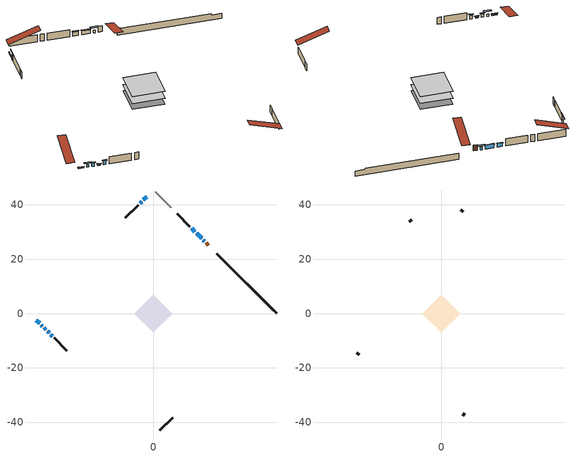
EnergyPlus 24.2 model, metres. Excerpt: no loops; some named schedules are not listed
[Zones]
conditioned space
 floor adiabatic (AdiabaticFloorConstruction): -6.97,0 0,6.97 6.97,0 0,-6.97 z0.67
 floor foundation (Slab1 construction): -6.86,0 0,6.86 6.86,0 0,-6.86 z-1.46
 wall outside (AdiabaticWallConstruction 1): 20.29,25.09 19.43,25.94 z0.67:2.7
 wall outside (AdiabaticWallConstruction): 18.78,26.6 18.41,26.96 / -41.09,-4.29 -40.72,-4.65 z0.67:1.49; -42.93,-2.44 -41.74,-3.63 / -2.44,42.93 -3.63,41.74 z0.67:1.05; -40.07,-5.3 -39.49,-5.88 z0.67:1.76; -38.84,-6.54 -38.3,-7.08 z0.67:1.03; -37.64,-7.73 -37.06,-8.31 / 17.76,27.62 15.91,29.47 / 15.25,30.12 14.1,31.28 / -4.29,41.09 -4.86,40.51 z0.67:1.97
 wall outside (Wall1 construction): 2.45,-42.93 7.16,-38.22 / -36.41,-8.97 -31.7,-13.68 / -5.52,39.85 -10.23,35.14 / 13.44,31.93 8.73,36.64 z0.67:3.11
 wall foundation (FoundationWall1 construction): 23.39,21.98,-1.46 23.39,21.98,0.67 43.18,2.2,0.67 43.18,2.2,0.26 45.37,0,0.26 45.37,0,-1.46
 wall adiabatic (Wall3 construction): 6.57,38.8 0.66,44.72 z0.67:3.11
 window (WindowConstruction 6): 18.77,26.6 18.41,26.96 z0.67:1.48
 window (WindowConstruction 8): -42.93,-2.45 -41.74,-3.63 z0.67:1.05
 window (WindowConstruction 9): -2.45,42.93 -3.63,41.74 z0.67:1.05
 window (WindowConstruction 7): -41.09,-4.29 -40.73,-4.65 z0.67:1.48
 window (WindowConstruction): -40.07,-5.31 -39.49,-5.88 z0.67:1.76
 window (WindowConstruction 1): -38.84,-6.54 -38.3,-7.08 z0.67:1.03
 window (WindowConstruction 2): -37.64,-7.73 -37.07,-8.31 z0.67:1.97
 window (WindowConstruction 3): 17.76,27.62 15.91,29.47 z0.67:1.97
 window (WindowConstruction 4): 15.25,30.12 14.1,31.27 z0.67:1.97
 window (WindowConstruction 5): -4.29,41.09 -4.86,40.51 z0.67:1.97
 door (Door): 20.29,25.09 19.43,25.94 z0.67:2.7
 ceiling adiabatic (AdiabaticFloorConstruction): 0,-6.97 6.97,0 0,6.97 -6.97,0 z0.67
attic - vented
 floor to conditioned space (Floor1 construction Reversed): -6.97,0 0,6.97 6.97,0 0,-6.97 z3.11
 wall outside (Wall2 construction): 7.81,-37.56 8.66,-36.71 / -31.04,-14.33 -30.19,-15.18 / -10.89,34.49 -11.74,33.64 / 8.08,37.3 7.23,38.15 z0.67:3.11
 roof outside (Roof1 construction): 1.79,-43.59,3.11 -5,-36.8,6.31 -6.79,-38.59,6.31 0,-45.37,3.11; -43.59,-1.79,3.11 -36.8,5,6.31 -38.59,6.79,6.31 -45.37,0,3.11; -1.79,43.59,3.11 5,36.8,6.31 6.79,38.59,6.31 0,45.37,3.11; 20.94,24.43,3.11 14.16,17.64,6.31 15.95,15.85,6.31 22.73,22.64,3.11
shading: 17.77,27.6 19.42,25.96 19.85,26.39 18.2,28.04 z2.4; -41.64,-3.74 -43.03,-2.34 -43.14,-2.45 -41.74,-3.84 z1.2; -3.74,41.64 -2.34,43.03 -2.45,43.14 -3.84,41.74 z1.2; -40.08,-5.29 -41.73,-3.64 -42.16,-4.07 -40.51,-5.72 z2.4; -39.28,-6.09 -40.28,-5.09 -40.49,-5.31 -39.49,-6.3 z2.06; -38.09,-7.29 -39.05,-6.33 -39.26,-6.54 -38.3,-7.5 z1.33; -36.85,-8.52 -37.85,-7.52 -38.06,-7.73 -37.07,-8.73 z2.26; 15.8,29.57 17.86,27.51 18.07,27.72 16.01,29.78 z2.11; 13.99,31.38 15.36,30.02 15.57,30.23 14.2,31.59 z2.11; -5.73,39.65 -3.43,41.95 -3.53,42.05 -5.83,39.75 z3.18
[Building]
Building 1: Terrain=Suburbs
[Site:Location]
Sydney AP_NS: Latitude {deg}=46.16; Longitude {deg}=-60.05; Time Zone {hr}=-4; Elevation {m}=62; Keep Site Location Information=Yes
[Site:GroundTemperature:Shallow]
2.62187, 0.93492, 0.799824, 1.60037, 4.8141, 8.01286, 10.786, 12.5427, 12.692, 11.2632, 8.56075, 5.46011
[Site:WaterMainsTemperature]
Calculation Method=Schedule; Temperature Schedule=mains temperature schedule
[Material] Roughness=Rough; Thermal Absorptance=0.9
Name | Thickness {m} | Conductivity {W/m-K} | Density {kg/m3} | Specific Heat {J/kg-K} | Solar Absorptance | Visible Absorptance
asphalt or fiberglass shingles | 0.00635 | 0.162714 | 1121.4 | 1465.45 | 0.4 | 0.4
ceiling loosefill ins | 0.254 | 0.0480833 | 16.02 | 1046.75 | 0.7 | 0.7
ceiling stud and cavity | 0.1397 | 0.126534 | 65.682 | 1177.47 | 0.7 | 0.7
concrete 4.0 in. | 0.1016 | 1.803125 | 2242.8 | 837.4 | 0.7 | 0.7
concrete 8.0 in. | 0.2032 | 1.803125 | 2242.8 | 837.4 | 0.7 | 0.7
door material | 0.04445 | 0.053851 | 512.64 | 1214.23 | 0.7 | 0.7
floor covering | 0.0127 | 0.0433444 | 54.468 | 1339.84 | 0.6 | 0.6
floor rigid ins; wall rigid ins | 0.512978 | 0.029427 | 32.04 | 1214.23 | 0.7 | 0.7
floor stud and cavity | 0.1397 | 1.75129 | 37.0049 | 1207.88 | 0.7 | 0.7
furniture material conditioned space 1 | 0.1524 | 0.115458 | 640.8 | 1214.23 | 0.6 | 0.6
gypsum board | 0.0127 | 0.160291 | 801 | 837.4 | 0.6 | 0.6
osb sheathing 0.5 in. | 0.0127 | 0.115458 | 512.64 | 1214.23 | 0.7 | 0.7
osb sheathing 0.5 in. 1 | 0.0127 | 0.115458 | 512.64 | 1214.23 | 0.4 | 0.4
osb sheathing 0.75 in. | 0.01905 | 0.115458 | 512.64 | 1214.23 | 0.7 | 0.7
wall stud and cavity | 0.1397 | 0.214432 | 139.0536 | 1170.24 | 0.7 | 0.7
wall stud and cavity 1 | 0.0889 | 6.1454 | 50.32683 | 1063.81 | 0.6 | 0.6
wall stud and cavity 2 | 0.1397 | 0.171528 | 139.0536 | 1170.24 | 0.7 | 0.7
wall stud and cavity 3 | 0.0889 | 0.380278 | 52.3479 | 1209.89 | 0.7 | 0.7
wall stud and cavity 4 | 0.0889 | 0.391764 | 83.0341 | 1211.67 | 0.7 | 0.7
wood siding | 0.0254 | 0.102417 | 544.68 | 1172.36 | 0.4 | 0.4
wood siding 1 | 0.00254 | 0.102417 | 544.68 | 1172.36 | 0.4 | 0.4
wood siding 2; wood siding 3 | 0.0254 | 0.102417 | 544.68 | 1172.36 | 0.7 | 0.7
[WindowMaterial:SimpleGlazingSystem]
Name | U-Factor {W/m2-K} | Solar Heat Gain Coefficient
WindowMaterial | 2.268361 | 0.48
WindowMaterial 1 | 2.38306 | 0.36
WindowMaterial 2 | 2.24962 | 0.5
WindowMaterial 3 | 1.9555 | 0.59
WindowMaterial 4 | 3.0542 | 0.42
WindowMaterial 5 | 2.36148 | 0.39
[Construction]
AdiabaticFloorConstruction: floor stud and cavity, floor rigid ins, osb sheathing 0.75 in., floor covering
AdiabaticWallConstruction: wood siding 2, wall rigid ins, wall stud and cavity 3, gypsum board
AdiabaticWallConstruction 1: wood siding 3, wall rigid ins, wall stud and cavity 3, gypsum board
Door: door material
Floor1 construction Reversed: gypsum board, ceiling stud and cavity, ceiling loosefill ins
FoundationWall1 construction: concrete 8.0 in.
furniture construction conditioned space 1: furniture material conditioned space 1
PartitionWallConstruction: gypsum board, wall stud and cavity 4, gypsum board
Roof1 construction: asphalt or fiberglass shingles
Slab1 construction: concrete 4.0 in.
Wall1 construction: wood siding, osb sheathing 0.5 in., wall stud and cavity, gypsum board
Wall2 construction: wood siding 1, wall stud and cavity 1
Wall3 construction: osb sheathing 0.5 in. 1, wall stud and cavity 2, gypsum board
WindowConstruction: WindowMaterial
WindowConstruction 1: WindowMaterial 1
WindowConstruction 2; WindowConstruction 4; WindowConstruction 5: WindowMaterial 2
WindowConstruction 3: WindowMaterial 3
WindowConstruction 6; WindowConstruction 7: WindowMaterial 4
WindowConstruction 8; WindowConstruction 9: WindowMaterial 5
[Zone] Multiplier=1; Part of Total Floor Area=Yes
Name | Volume {m3}
attic - vented | 50.4131
conditioned space | 444.6
[Space]
Name | Zone | Volume {m3}
attic - vented 1 | attic - vented | 50.4131
conditioned space 1 | conditioned space | 444.6
[ZoneInfiltration:EffectiveLeakageArea]
infil attic - vented 1: Zone or Space=attic - vented 1; Schedule=Always On Discrete; Effective Air Leakage Area {cm2}=3426.35; Stack Coefficient=0.00039201; Wind Coefficient=1.33773e-05
[ZoneMixing]
whole house fan mix: Zone or Space=attic - vented; Schedule=Always On Continuous; Design Flow Rate Calculation Method=Flow/Zone; Design Flow Rate {m3/s}=0; Source Zone or Space=conditioned space
[SurfaceProperty:ExposedFoundationPerimeter]
Slab1: Exposed Perimeter Calculation Method=TotalExposedPerimeter; Total Exposed Perimeter {m}=31.09
[InternalMass] Zone or ZoneList=conditioned space; Space or SpaceList=conditioned space 1
Name | Construction | Surface Area {m2}
furniture mass conditioned space 1 | furniture construction conditioned space 1 | 76.48
partition wall mass | PartitionWallConstruction | 191.2
[Lights]
interior lighting: Zone or ZoneList or Space or SpaceList=conditioned space 1; Schedule=interior lighting schedule; Design Level Calculation Method=LightingLevel; Lighting Level {W}=343.2; Return Air Fraction=0; Fraction Radiant=0.6; Fraction Visible=0.2; Fraction Replaceable=1
[People]
occupants: Zone or ZoneList or Space or SpaceList=conditioned space 1; Number of People Schedule=occupants schedule; Number of People Calculation Method=People; Number of People=3; Fraction Radiant=0.314171; Sensible Heat Fraction=0.56303; Activity Level Schedule=occupants activity schedule; Carbon Dioxide Generation Rate {m3/s-W}=0; Enable ASHRAE 55 Comfort Warnings=No; Mean Radiant Temperature Calculation Type=EnclosureAveraged
[ElectricEquipment] Zone or ZoneList or Space or SpaceList=conditioned space 1; Design Level Calculation Method=EquipmentLevel
Name | Schedule | Design Level {W} | Fraction Latent | Fraction Radiant | Fraction Lost
clothes dryer | clothes dryer schedule | 140.772 | 0.015 | 0.081 | 0.85
clothes washer | clothes washer schedule | 32.1985 | 0.03 | 0.162 | 0.7
cooking range | cooking range schedule | 208.969 | 0.08 | 0.432 | 0.2
dishwasher | dishwasher schedule | 66.8632 | 0.3 | 0.18 | 0.4
fridge | fridge schedule | 72.9452 | 0 | 0.6 | 0
mech vent bath fan 0 | mech vent bath fan 0 schedule | 50.2 | 0 | 0 | 1
mech vent house fan | mech vent house fan schedule | 0 | 0 | 0 | 1
mech vent house fan cfis | mech vent house fan cfis schedule | 0 | 0 | 0 | 0
mech vent range fan 0 | mech vent range fan 0 schedule | 57 | 0 | 0 | 1
misc plug loads | misc plug loads schedule | 494.7 | 0.045 | 0.513 | 0.1
whole house fan | Always On Discrete | 0 | 0 | 0 | 1
[OtherEquipment] Zone or ZoneList or Space or SpaceList=conditioned space 1; Design Level Calculation Method=EquipmentLevel
Name | Fuel Type | Schedule | Design Level {W} | Fraction Latent | Fraction Radiant | Fraction Lost
clothes dryer 1 | Electricity | clothes dryer schedule | 0 | 0.015 | 0.081 | 0.85
cooking range 1 | Electricity | cooking range schedule | 0 | 0.08 | 0.432 | 0.2
general water use latent | None | general water use schedule | 59.3978 | 1 | 0 | 0
general water use sensible | None | general water use schedule | -58.539 | 0 | 0.6 | 0
mech vent house fan latent load | None | Always On Discrete | 0 | 1 | 0 | 0
mech vent house fan sensible load | None | Always On Discrete | 0 | 0 | 0 | 0
water heater energy adjustment1 | Electricity | Always On Discrete | 0.01 | 0 | 0 | 1
[ZoneInfiltration:DesignFlowRate] Zone or ZoneList or Space or SpaceList=conditioned space 1; Schedule=Always On Discrete; Design Flow Rate Calculation Method=Flow/Zone; Design Flow Rate {m3/s}=0
infil flow; natural vent flow; whole house fan flow
[Foundation:Kiva]
Foundation Kiva 1: Initial Indoor Air Temperature {C}=18; Wall Height Above Grade {m}=0.670011; Wall Depth Below Slab {m}=0.2032
[Foundation:Kiva:Settings]
Soil Conductivity {W/m-K}=0.849921; Soil Density {kg/m3}=1842.3; Soil Specific Heat {J/kg-K}=418.7; Ground Solar Absorptivity=0.9; Ground Thermal Absorptivity=0.9; Ground Surface Roughness {m}=0.03; Far-Field Width {m}=40; Deep-Ground Boundary Condition=ZeroFlux; Deep-Ground Depth {m}=40; Minimum Cell Dimension {m}=0.2; Maximum Cell Growth Coefficient=3; Simulation Timestep=Timestep
[Exterior:Lights]
exterior lighting: Schedule=exterior lighting schedule; Design Level {W}=75.6
[Schedule:Constant]
Name | Hourly Value
Always On Continuous; mech vent house fan schedule; mech vent house fan cfis schedule; Always On Discrete | 1
occupants activity schedule | 117.228
fridge schedule | 0
[Schedule:Day:Interval]
interior lighting schedule day: No, 01:00, 0.108182, 04:00, 0.0901515, 05:00, 0.0991667, 06:00, 0.162273, 07:00, 0.270455, 08:00, 0.342576, 10:00, 0.369621, 11:00, 0.351591, 12:00, 0.333561, 13:00, 0.324545, 14:00, 0.31553, 15:00, 0.333561, 16:00, 0.369621, 17:00, 0.450758, 18:00, 0.585985, 19:00, 0.775303, 20:00, 0.955606, 21:00, 0.991667, 22:00, 0.712197, 23:00, 0.360606, 24:00, 0.162273
interior lighting schedule day 1: No, 01:00, 0.100909, 04:00, 0.0840909, 05:00, 0.0925, 06:00, 0.151364, 07:00, 0.252273, 08:00, 0.319545, 10:00, 0.344773, 11:00, 0.327955, 12:00, 0.311136, 13:00, 0.302727, 14:00, 0.294318, 15:00, 0.311136, 16:00, 0.344773, 17:00, 0.420455, 18:00, 0.546591, 19:00, 0.723182, 20:00, 0.891364, 21:00, 0.925, 22:00, 0.664318, 23:00, 0.336364, 24:00, 0.151364
interior lighting schedule default day: No, 24:00, 0
[Schedule:Week:Daily]
interior lighting schedule Week Rule - Jan1-Jan27: interior lighting schedule day, interior lighting schedule day, interior lighting schedule day, interior lighting schedule day, interior lighting schedule day, interior lighting schedule day, interior lighting schedule day, interior lighting schedule default day, interior lighting schedule default day, interior lighting schedule default day, interior lighting schedule default day, interior lighting schedule default day
interior lighting schedule Week Rule - Jan28-Feb3: interior lighting schedule day, interior lighting schedule day, interior lighting schedule day, interior lighting schedule day, interior lighting schedule day 1, interior lighting schedule day 1, interior lighting schedule day 1, interior lighting schedule default day, interior lighting schedule default day, interior lighting schedule default day, interior lighting schedule default day, interior lighting schedule default day
interior lighting schedule Week Rule - Feb4-Feb24: interior lighting schedule day 1, interior lighting schedule day 1, interior lighting schedule day 1, interior lighting schedule day 1, interior lighting schedule day 1, interior lighting schedule day 1, interior lighting schedule day 1, interior lighting schedule default day, interior lighting schedule default day, interior lighting schedule default day, interior lighting schedule default day, interior lighting schedule default day
interior lighting schedule Week Rule - Feb25-Mar3: interior lighting schedule day 1, interior lighting schedule day 1, interior lighting schedule day 1, interior lighting schedule day 1, interior lighting schedule day 2, interior lighting schedule day 2, interior lighting schedule day 2, interior lighting schedule default day, interior lighting schedule default day, interior lighting schedule default day, interior lighting schedule default day, interior lighting schedule default day
interior lighting schedule Week Rule - Mar4-Mar31: interior lighting schedule day 2, interior lighting schedule day 2, interior lighting schedule day 2, interior lighting schedule day 2, interior lighting schedule day 2, interior lighting schedule day 2, interior lighting schedule day 2, interior lighting schedule default day, interior lighting schedule default day, interior lighting schedule default day, interior lighting schedule default day, interior lighting schedule default day
interior lighting schedule Week Rule - Apr1-Apr28: interior lighting schedule day 3, interior lighting schedule day 3, interior lighting schedule day 3, interior lighting schedule day 3, interior lighting schedule day 3, interior lighting schedule day 3, interior lighting schedule day 3, interior lighting schedule default day, interior lighting schedule default day, interior lighting schedule default day, interior lighting schedule default day, interior lighting schedule default day
interior lighting schedule Week Rule - Apr29-May5: interior lighting schedule day 3, interior lighting schedule day 3, interior lighting schedule day 4, interior lighting schedule day 4, interior lighting schedule day 4, interior lighting schedule day 4, interior lighting schedule day 4, interior lighting schedule default day, interior lighting schedule default day, interior lighting schedule default day, interior lighting schedule default day, interior lighting schedule default day
interior lighting schedule Week Rule - May6-May26: interior lighting schedule day 4, interior lighting schedule day 4, interior lighting schedule day 4, interior lighting schedule day 4, interior lighting schedule day 4, interior lighting schedule day 4, interior lighting schedule day 4, interior lighting schedule default day, interior lighting schedule default day, interior lighting schedule default day, interior lighting schedule default day, interior lighting schedule default day
interior lighting schedule Week Rule - May27-Jun2: interior lighting schedule day 4, interior lighting schedule day 4, interior lighting schedule day 4, interior lighting schedule day 4, interior lighting schedule day 4, interior lighting schedule day 5, interior lighting schedule day 5, interior lighting schedule default day, interior lighting schedule default day, interior lighting schedule default day, interior lighting schedule default day, interior lighting schedule default day
interior lighting schedule Week Rule - Jun3-Jun30: interior lighting schedule day 5, interior lighting schedule day 5, interior lighting schedule day 5, interior lighting schedule day 5, interior lighting schedule day 5, interior lighting schedule day 5, interior lighting schedule day 5, interior lighting schedule default day, interior lighting schedule default day, interior lighting schedule default day, interior lighting schedule default day, interior lighting schedule default day
interior lighting schedule Week Rule - Jul1-Jul28: interior lighting schedule day 6, interior lighting schedule day 6, interior lighting schedule day 6, interior lighting schedule day 6, interior lighting schedule day 6, interior lighting schedule day 6, interior lighting schedule day 6, interior lighting schedule default day, interior lighting schedule default day, interior lighting schedule default day, interior lighting schedule default day, interior lighting schedule default day
interior lighting schedule Week Rule - Jul29-Aug4: interior lighting schedule day 6, interior lighting schedule day 6, interior lighting schedule day 6, interior lighting schedule day 7, interior lighting schedule day 7, interior lighting schedule day 7, interior lighting schedule day 7, interior lighting schedule default day, interior lighting schedule default day, interior lighting schedule default day, interior lighting schedule default day, interior lighting schedule default day
interior lighting schedule Week Rule - Aug5-Aug25: interior lighting schedule day 7, interior lighting schedule day 7, interior lighting schedule day 7, interior lighting schedule day 7, interior lighting schedule day 7, interior lighting schedule day 7, interior lighting schedule day 7, interior lighting schedule default day, interior lighting schedule default day, interior lighting schedule default day, interior lighting schedule default day, interior lighting schedule default day
interior lighting schedule Week Rule - Aug26-Sep1: interior lighting schedule day 7, interior lighting schedule day 7, interior lighting schedule day 7, interior lighting schedule day 7, interior lighting schedule day 7, interior lighting schedule day 7, interior lighting schedule day 8, interior lighting schedule default day, interior lighting schedule default day, interior lighting schedule default day, interior lighting schedule default day, interior lighting schedule default day
interior lighting schedule Week Rule - Sep2-Sep29: interior lighting schedule day 8, interior lighting schedule day 8, interior lighting schedule day 8, interior lighting schedule day 8, interior lighting schedule day 8, interior lighting schedule day 8, interior lighting schedule day 8, interior lighting schedule default day, interior lighting schedule default day, interior lighting schedule default day, interior lighting schedule default day, interior lighting schedule default day
interior lighting schedule Week Rule - Sep30-Oct6: interior lighting schedule day 8, interior lighting schedule day 9, interior lighting schedule day 9, interior lighting schedule day 9, interior lighting schedule day 9, interior lighting schedule day 9, interior lighting schedule day 9, interior lighting schedule default day, interior lighting schedule default day, interior lighting schedule default day, interior lighting schedule default day, interior lighting schedule default day
interior lighting schedule Week Rule - Oct7-Oct27: interior lighting schedule day 9, interior lighting schedule day 9, interior lighting schedule day 9, interior lighting schedule day 9, interior lighting schedule day 9, interior lighting schedule day 9, interior lighting schedule day 9, interior lighting schedule default day, interior lighting schedule default day, interior lighting schedule default day, interior lighting schedule default day, interior lighting schedule default day
interior lighting schedule Week Rule - Oct28-Nov3: interior lighting schedule day 9, interior lighting schedule day 9, interior lighting schedule day 9, interior lighting schedule day 9, interior lighting schedule day 10, interior lighting schedule day 10, interior lighting schedule day 10, interior lighting schedule default day, interior lighting schedule default day, interior lighting schedule default day, interior lighting schedule default day, interior lighting schedule default day
interior lighting schedule Week Rule - Nov4-Nov24: interior lighting schedule day 10, interior lighting schedule day 10, interior lighting schedule day 10, interior lighting schedule day 10, interior lighting schedule day 10, interior lighting schedule day 10, interior lighting schedule day 10, interior lighting schedule default day, interior lighting schedule default day, interior lighting schedule default day, interior lighting schedule default day, interior lighting schedule default day
interior lighting schedule Week Rule - Nov25-Dec1: interior lighting schedule day 10, interior lighting schedule day 10, interior lighting schedule day 10, interior lighting schedule day 10, interior lighting schedule day 10, interior lighting schedule day 10, interior lighting schedule day 11, interior lighting schedule default day, interior lighting schedule default day, interior lighting schedule default day, interior lighting schedule default day, interior lighting schedule default day
interior lighting schedule Week Rule - Dec2-Dec31: interior lighting schedule day 11, interior lighting schedule day 11, interior lighting schedule day 11, interior lighting schedule day 11, interior lighting schedule day 11, interior lighting schedule day 11, interior lighting schedule day 11, interior lighting schedule default day, interior lighting schedule default day, interior lighting schedule default day, interior lighting schedule default day, interior lighting schedule default day
occupants schedule Week Rule - Jan1-Dec31: occupants schedule day, occupants schedule day, occupants schedule day, occupants schedule day, occupants schedule day, occupants schedule day, occupants schedule day, occupants schedule default day, occupants schedule default day, occupants schedule default day, occupants schedule default day, occupants schedule default day
clothes dryer schedule Week Rule - Jan1-Dec31: clothes dryer schedule day, clothes dryer schedule day, clothes dryer schedule day, clothes dryer schedule day, clothes dryer schedule day, clothes dryer schedule day, clothes dryer schedule day, clothes dryer schedule default day, clothes dryer schedule default day, clothes dryer schedule default day, clothes dryer schedule default day, clothes dryer schedule default day
clothes washer schedule Week Rule - Jan1-Dec31: clothes washer schedule day, clothes washer schedule day, clothes washer schedule day, clothes washer schedule day, clothes washer schedule day, clothes washer schedule day, clothes washer schedule day, clothes washer schedule default day, clothes washer schedule default day, clothes washer schedule default day, clothes washer schedule default day, clothes washer schedule default day
cooking range schedule Week Rule - Jan1-Dec31: cooking range schedule day, cooking range schedule day, cooking range schedule day, cooking range schedule day, cooking range schedule day, cooking range schedule day, cooking range schedule day, cooking range schedule default day, cooking range schedule default day, cooking range schedule default day, cooking range schedule default day, cooking range schedule default day
dishwasher schedule Week Rule - Jan1-Dec31: dishwasher schedule day, dishwasher schedule day, dishwasher schedule day, dishwasher schedule day, dishwasher schedule day, dishwasher schedule day, dishwasher schedule day, dishwasher schedule default day, dishwasher schedule default day, dishwasher schedule default day, dishwasher schedule default day, dishwasher schedule default day
mech vent bath fan 0 schedule Week Rule - Jan1-Dec31: mech vent bath fan 0 schedule day, mech vent bath fan 0 schedule day, mech vent bath fan 0 schedule day, mech vent bath fan 0 schedule day, mech vent bath fan 0 schedule day, mech vent bath fan 0 schedule day, mech vent bath fan 0 schedule day, mech vent bath fan 0 schedule default day, mech vent bath fan 0 schedule default day, mech vent bath fan 0 schedule default day, mech vent bath fan 0 schedule default day, mech vent bath fan 0 schedule default day
mech vent range fan 0 schedule Week Rule - Jan1-Dec31: mech vent range fan 0 schedule day, mech vent range fan 0 schedule day, mech vent range fan 0 schedule day, mech vent range fan 0 schedule day, mech vent range fan 0 schedule day, mech vent range fan 0 schedule day, mech vent range fan 0 schedule day, mech vent range fan 0 schedule default day, mech vent range fan 0 schedule default day, mech vent range fan 0 schedule default day, mech vent range fan 0 schedule default day, mech vent range fan 0 schedule default day
misc plug loads schedule Week Rule - Jan1-Dec31: misc plug loads schedule day, misc plug loads schedule day, misc plug loads schedule day, misc plug loads schedule day, misc plug loads schedule day, misc plug loads schedule day, misc plug loads schedule day, misc plug loads schedule default day, misc plug loads schedule default day, misc plug loads schedule default day, misc plug loads schedule default day, misc plug loads schedule default day
general water use schedule Week Rule - Jan1-Dec31: general water use schedule day, general water use schedule day, general water use schedule day, general water use schedule day, general water use schedule day, general water use schedule day, general water use schedule day, general water use schedule default day, general water use schedule default day, general water use schedule default day, general water use schedule default day, general water use schedule default day
exterior lighting schedule Week Rule - Jan1-Jan27: exterior lighting schedule day, exterior lighting schedule day, exterior lighting schedule day, exterior lighting schedule day, exterior lighting schedule day, exterior lighting schedule day, exterior lighting schedule day, exterior lighting schedule default day, exterior lighting schedule default day, exterior lighting schedule default day, exterior lighting schedule default day, exterior lighting schedule default day
exterior lighting schedule Week Rule - Jan28-Feb3: exterior lighting schedule day, exterior lighting schedule day, exterior lighting schedule day, exterior lighting schedule day, exterior lighting schedule day 1, exterior lighting schedule day 1, exterior lighting schedule day 1, exterior lighting schedule default day, exterior lighting schedule default day, exterior lighting schedule default day, exterior lighting schedule default day, exterior lighting schedule default day
exterior lighting schedule Week Rule - Feb4-Feb24: exterior lighting schedule day 1, exterior lighting schedule day 1, exterior lighting schedule day 1, exterior lighting schedule day 1, exterior lighting schedule day 1, exterior lighting schedule day 1, exterior lighting schedule day 1, exterior lighting schedule default day, exterior lighting schedule default day, exterior lighting schedule default day, exterior lighting schedule default day, exterior lighting schedule default day
exterior lighting schedule Week Rule - Feb25-Mar3: exterior lighting schedule day 1, exterior lighting schedule day 1, exterior lighting schedule day 1, exterior lighting schedule day 1, exterior lighting schedule day 2, exterior lighting schedule day 2, exterior lighting schedule day 2, exterior lighting schedule default day, exterior lighting schedule default day, exterior lighting schedule default day, exterior lighting schedule default day, exterior lighting schedule default day
exterior lighting schedule Week Rule - Mar4-Mar31: exterior lighting schedule day 2, exterior lighting schedule day 2, exterior lighting schedule day 2, exterior lighting schedule day 2, exterior lighting schedule day 2, exterior lighting schedule day 2, exterior lighting schedule day 2, exterior lighting schedule default day, exterior lighting schedule default day, exterior lighting schedule default day, exterior lighting schedule default day, exterior lighting schedule default day
exterior lighting schedule Week Rule - Apr1-Apr28: exterior lighting schedule day 3, exterior lighting schedule day 3, exterior lighting schedule day 3, exterior lighting schedule day 3, exterior lighting schedule day 3, exterior lighting schedule day 3, exterior lighting schedule day 3, exterior lighting schedule default day, exterior lighting schedule default day, exterior lighting schedule default day, exterior lighting schedule default day, exterior lighting schedule default day
exterior lighting schedule Week Rule - Apr29-May5: exterior lighting schedule day 3, exterior lighting schedule day 3, exterior lighting schedule day 4, exterior lighting schedule day 4, exterior lighting schedule day 4, exterior lighting schedule day 4, exterior lighting schedule day 4, exterior lighting schedule default day, exterior lighting schedule default day, exterior lighting schedule default day, exterior lighting schedule default day, exterior lighting schedule default day
exterior lighting schedule Week Rule - May6-May26: exterior lighting schedule day 4, exterior lighting schedule day 4, exterior lighting schedule day 4, exterior lighting schedule day 4, exterior lighting schedule day 4, exterior lighting schedule day 4, exterior lighting schedule day 4, exterior lighting schedule default day, exterior lighting schedule default day, exterior lighting schedule default day, exterior lighting schedule default day, exterior lighting schedule default day
exterior lighting schedule Week Rule - May27-Jun2: exterior lighting schedule day 4, exterior lighting schedule day 4, exterior lighting schedule day 4, exterior lighting schedule day 4, exterior lighting schedule day 4, exterior lighting schedule day 5, exterior lighting schedule day 5, exterior lighting schedule default day, exterior lighting schedule default day, exterior lighting schedule default day, exterior lighting schedule default day, exterior lighting schedule default day
exterior lighting schedule Week Rule - Jun3-Jun30: exterior lighting schedule day 5, exterior lighting schedule day 5, exterior lighting schedule day 5, exterior lighting schedule day 5, exterior lighting schedule day 5, exterior lighting schedule day 5, exterior lighting schedule day 5, exterior lighting schedule default day, exterior lighting schedule default day, exterior lighting schedule default day, exterior lighting schedule default day, exterior lighting schedule default day
exterior lighting schedule Week Rule - Jul1-Jul28: exterior lighting schedule day 6, exterior lighting schedule day 6, exterior lighting schedule day 6, exterior lighting schedule day 6, exterior lighting schedule day 6, exterior lighting schedule day 6, exterior lighting schedule day 6, exterior lighting schedule default day, exterior lighting schedule default day, exterior lighting schedule default day, exterior lighting schedule default day, exterior lighting schedule default day
exterior lighting schedule Week Rule - Jul29-Aug4: exterior lighting schedule day 6, exterior lighting schedule day 6, exterior lighting schedule day 6, exterior lighting schedule day 7, exterior lighting schedule day 7, exterior lighting schedule day 7, exterior lighting schedule day 7, exterior lighting schedule default day, exterior lighting schedule default day, exterior lighting schedule default day, exterior lighting schedule default day, exterior lighting schedule default day
exterior lighting schedule Week Rule - Aug5-Aug25: exterior lighting schedule day 7, exterior lighting schedule day 7, exterior lighting schedule day 7, exterior lighting schedule day 7, exterior lighting schedule day 7, exterior lighting schedule day 7, exterior lighting schedule day 7, exterior lighting schedule default day, exterior lighting schedule default day, exterior lighting schedule default day, exterior lighting schedule default day, exterior lighting schedule default day
exterior lighting schedule Week Rule - Aug26-Sep1: exterior lighting schedule day 7, exterior lighting schedule day 7, exterior lighting schedule day 7, exterior lighting schedule day 7, exterior lighting schedule day 7, exterior lighting schedule day 7, exterior lighting schedule day 8, exterior lighting schedule default day, exterior lighting schedule default day, exterior lighting schedule default day, exterior lighting schedule default day, exterior lighting schedule default day
exterior lighting schedule Week Rule - Sep2-Sep29: exterior lighting schedule day 8, exterior lighting schedule day 8, exterior lighting schedule day 8, exterior lighting schedule day 8, exterior lighting schedule day 8, exterior lighting schedule day 8, exterior lighting schedule day 8, exterior lighting schedule default day, exterior lighting schedule default day, exterior lighting schedule default day, exterior lighting schedule default day, exterior lighting schedule default day
exterior lighting schedule Week Rule - Sep30-Oct6: exterior lighting schedule day 8, exterior lighting schedule day 9, exterior lighting schedule day 9, exterior lighting schedule day 9, exterior lighting schedule day 9, exterior lighting schedule day 9, exterior lighting schedule day 9, exterior lighting schedule default day, exterior lighting schedule default day, exterior lighting schedule default day, exterior lighting schedule default day, exterior lighting schedule default day
exterior lighting schedule Week Rule - Oct7-Oct27: exterior lighting schedule day 9, exterior lighting schedule day 9, exterior lighting schedule day 9, exterior lighting schedule day 9, exterior lighting schedule day 9, exterior lighting schedule day 9, exterior lighting schedule day 9, exterior lighting schedule default day, exterior lighting schedule default day, exterior lighting schedule default day, exterior lighting schedule default day, exterior lighting schedule default day
exterior lighting schedule Week Rule - Oct28-Nov3: exterior lighting schedule day 9, exterior lighting schedule day 9, exterior lighting schedule day 9, exterior lighting schedule day 9, exterior lighting schedule day 10, exterior lighting schedule day 10, exterior lighting schedule day 10, exterior lighting schedule default day, exterior lighting schedule default day, exterior lighting schedule default day, exterior lighting schedule default day, exterior lighting schedule default day
exterior lighting schedule Week Rule - Nov4-Nov24: exterior lighting schedule day 10, exterior lighting schedule day 10, exterior lighting schedule day 10, exterior lighting schedule day 10, exterior lighting schedule day 10, exterior lighting schedule day 10, exterior lighting schedule day 10, exterior lighting schedule default day, exterior lighting schedule default day, exterior lighting schedule default day, exterior lighting schedule default day, exterior lighting schedule default day
exterior lighting schedule Week Rule - Nov25-Dec1: exterior lighting schedule day 10, exterior lighting schedule day 10, exterior lighting schedule day 10, exterior lighting schedule day 10, exterior lighting schedule day 10, exterior lighting schedule day 10, exterior lighting schedule day 11, exterior lighting schedule default day, exterior lighting schedule default day, exterior lighting schedule default day, exterior lighting schedule default day, exterior lighting schedule default day
exterior lighting schedule Week Rule - Dec2-Dec31: exterior lighting schedule day 11, exterior lighting schedule day 11, exterior lighting schedule day 11, exterior lighting schedule day 11, exterior lighting schedule day 11, exterior lighting schedule day 11, exterior lighting schedule day 11, exterior lighting schedule default day, exterior lighting schedule default day, exterior lighting schedule default day, exterior lighting schedule default day, exterior lighting schedule default day
[Schedule:Year]
interior lighting schedule: interior lighting schedule Week Rule - Jan1-Jan27, 1, 1, 1, 27, interior lighting schedule Week Rule - Jan28-Feb3, 1, 28, 2, 3, interior lighting schedule Week Rule - Feb4-Feb24, 2, 4, 2, 24, interior lighting schedule Week Rule - Feb25-Mar3, 2, 25, 3, 3, interior lighting schedule Week Rule - Mar4-Mar31, 3, 4, 3, 31, interior lighting schedule Week Rule - Apr1-Apr28, 4, 1, 4, 28, interior lighting schedule Week Rule - Apr29-May5, 4, 29, 5, 5, interior lighting schedule Week Rule - May6-May26, 5, 6, 5, 26, interior lighting schedule Week Rule - May27-Jun2, 5, 27, 6, 2, interior lighting schedule Week Rule - Jun3-Jun30, 6, 3, 6, 30, interior lighting schedule Week Rule - Jul1-Jul28, 7, 1, 7, 28, interior lighting schedule Week Rule - Jul29-Aug4, 7, 29, 8, 4, interior lighting schedule Week Rule - Aug5-Aug25, 8, 5, 8, 25, interior lighting schedule Week Rule - Aug26-Sep1, 8, 26, 9, 1, interior lighting schedule Week Rule - Sep2-Sep29, 9, 2, 9, 29, interior lighting schedule Week Rule - Sep30-Oct6, 9, 30, 10, 6, interior lighting schedule Week Rule - Oct7-Oct27, 10, 7, 10, 27, interior lighting schedule Week Rule - Oct28-Nov3, 10, 28, 11, 3, interior lighting schedule Week Rule - Nov4-Nov24, 11, 4, 11, 24, interior lighting schedule Week Rule - Nov25-Dec1, 11, 25, 12, 1, interior lighting schedule Week Rule - Dec2-Dec31, 12, 2, 12, 31
occupants schedule: occupants schedule Week Rule - Jan1-Dec31, 1, 1, 12, 31
clothes dryer schedule: clothes dryer schedule Week Rule - Jan1-Dec31, 1, 1, 12, 31
clothes washer schedule: clothes washer schedule Week Rule - Jan1-Dec31, 1, 1, 12, 31
cooking range schedule: cooking range schedule Week Rule - Jan1-Dec31, 1, 1, 12, 31
dishwasher schedule: dishwasher schedule Week Rule - Jan1-Dec31, 1, 1, 12, 31
mech vent bath fan 0 schedule: mech vent bath fan 0 schedule Week Rule - Jan1-Dec31, 1, 1, 12, 31
mech vent range fan 0 schedule: mech vent range fan 0 schedule Week Rule - Jan1-Dec31, 1, 1, 12, 31
misc plug loads schedule: misc plug loads schedule Week Rule - Jan1-Dec31, 1, 1, 12, 31
general water use schedule: general water use schedule Week Rule - Jan1-Dec31, 1, 1, 12, 31
exterior lighting schedule: exterior lighting schedule Week Rule - Jan1-Jan27, 1, 1, 1, 27, exterior lighting schedule Week Rule - Jan28-Feb3, 1, 28, 2, 3, exterior lighting schedule Week Rule - Feb4-Feb24, 2, 4, 2, 24, exterior lighting schedule Week Rule - Feb25-Mar3, 2, 25, 3, 3, exterior lighting schedule Week Rule - Mar4-Mar31, 3, 4, 3, 31, exterior lighting schedule Week Rule - Apr1-Apr28, 4, 1, 4, 28, exterior lighting schedule Week Rule - Apr29-May5, 4, 29, 5, 5, exterior lighting schedule Week Rule - May6-May26, 5, 6, 5, 26, exterior lighting schedule Week Rule - May27-Jun2, 5, 27, 6, 2, exterior lighting schedule Week Rule - Jun3-Jun30, 6, 3, 6, 30, exterior lighting schedule Week Rule - Jul1-Jul28, 7, 1, 7, 28, exterior lighting schedule Week Rule - Jul29-Aug4, 7, 29, 8, 4, exterior lighting schedule Week Rule - Aug5-Aug25, 8, 5, 8, 25, exterior lighting schedule Week Rule - Aug26-Sep1, 8, 26, 9, 1, exterior lighting schedule Week Rule - Sep2-Sep29, 9, 2, 9, 29, exterior lighting schedule Week Rule - Sep30-Oct6, 9, 30, 10, 6, exterior lighting schedule Week Rule - Oct7-Oct27, 10, 7, 10, 27, exterior lighting schedule Week Rule - Oct28-Nov3, 10, 28, 11, 3, exterior lighting schedule Week Rule - Nov4-Nov24, 11, 4, 11, 24, exterior lighting schedule Week Rule - Nov25-Dec1, 11, 25, 12, 1, exterior lighting schedule Week Rule - Dec2-Dec31, 12, 2, 12, 31
[Schedule:Compact]
mains temperature schedule: Through: 01/01, For: AllDays, Until: 24:00, 6.99889, Through: 01/02, For: AllDays, Until: 24:00, 6.94278, Through: 01/03, For: AllDays, Until: 24:00, 6.88722, Through: 01/04, For: AllDays, Until: 24:00, 6.83278, Through: 01/05, For: AllDays, Until: 24:00, 6.77944, Through: 01/06, For: AllDays, Until: 24:00, 6.72722, Through: 01/07, For: AllDays, Until: 24:00, 6.67556, Through: 01/08, For: AllDays, Until: 24:00, 6.62444, Through: 01/09, For: AllDays, Until: 24:00, 6.575, Through: 01/10, For: AllDays, Until: 24:00, 6.52611, Through: 01/11, For: AllDays, Until: 24:00, 6.47889, Through: 01/12, For: AllDays, Until: 24:00, 6.43222, Through: 01/13, For: AllDays, Until: 24:00, 6.38611, Through: 01/14, For: AllDays, Until: 24:00, 6.34167, Through: 01/15, For: AllDays, Until: 24:00, 6.29833, Through: 01/16, For: AllDays, Until: 24:00, 6.25556, Through: 01/17, For: AllDays, Until: 24:00, 6.21444, Through: 01/18, For: AllDays, Until: 24:00, 6.17389, Through: 01/19, For: AllDays, Until: 24:00, 6.135, Through: 01/20, For: AllDays, Until: 24:00, 6.09667, Through: 01/21, For: AllDays, Until: 24:00, 6.06, Through: 01/22, For: AllDays, Until: 24:00, 6.02389, Through: 01/23, For: AllDays, Until: 24:00, 5.98944, Through: 01/24, For: AllDays, Until: 24:00, 5.95611, Through: 01/25, For: AllDays, Until: 24:00, 5.92333, Through: 01/26, For: AllDays, Until: 24:00, 5.89222, Through: 01/27, For: AllDays, Until: 24:00, 5.86278, Through: 01/28, For: AllDays, Until: 24:00, 5.83389, Through: 01/29, For: AllDays, Until: 24:00, 5.80611, Through: 01/30, For: AllDays, Until: 24:00, 5.78, Through: 01/31, For: AllDays, Until: 24:00, 5.755, Through: 02/01, For: AllDays, Until: 24:00, 5.73111, Through: 02/02, For: AllDays, Until: 24:00, 5.70833, Through: 02/03, For: AllDays, Until: 24:00, 5.68722, Through: 02/04, For: AllDays, Until: 24:00, 5.66667, Through: 02/05, For: AllDays, Until: 24:00, 5.64778, Through: 02/06, For: AllDays, Until: 24:00, 5.63056, Through: 02/07, For: AllDays, Until: 24:00, 5.61389, Through: 02/08, For: AllDays, Until: 24:00, 5.59889, Through: 02/09, For: AllDays, Until: 24:00, 5.585, Through: 02/10, For: AllDays, Until: 24:00, 5.57278, Through: 02/11, For: AllDays, Until: 24:00, 5.56167, Through: 02/12, For: AllDays, Until: 24:00, 5.55167, Through: 02/13, For: AllDays, Until: 24:00, 5.54278, Through: 02/14, For: AllDays, Until: 24:00, 5.53556, Through: 02/15, For: AllDays, Until: 24:00, 5.52944, Through: 02/16, For: AllDays, Until: 24:00, 5.52444, Through: 02/17, For: AllDays, Until: 24:00, 5.52111, Through: 02/18, For: AllDays, Until: 24:00, 5.51889, Through: 02/19, For: AllDays, Until: 24:00, 5.51833, Through: 02/20, For: AllDays, Until: 24:00, 5.51889, Through: 02/21, For: AllDays, Until: 24:00, 5.52056, Through: 02/22, For: AllDays, Until: 24:00, 5.52333, Through: 02/23, For: AllDays, Until: 24:00, 5.52778, Through: 02/24, For: AllDays, Until: 24:00, 5.53333, Through: 02/25, For: AllDays, Until: 24:00, 5.54056, Through: 02/26, For: AllDays, Until: 24:00, 5.54833, Through: 02/27, For: AllDays, Until: 24:00, 5.55833, Through: 02/28, For: AllDays, Until: 24:00, 5.56889, Through: 03/01, For: AllDays, Until: 24:00, 5.58111, Through: 03/02, For: AllDays, Until: 24:00, 5.59444, Through: 03/03, For: AllDays, Until: 24:00, 5.60889, Through: 03/04, For: AllDays, Until: 24:00, 5.625, Through: 03/05, For: AllDays, Until: 24:00, 5.64222, Through: 03/06, For: AllDays, Until: 24:00, 5.66056, Through: 03/07, For: AllDays, Until: 24:00, 5.68056, Through: 03/08, For: AllDays, Until: 24:00, 5.70167, Through: 03/09, For: AllDays, Until: 24:00, 5.72389, Through: 03/10, For: AllDays, Until: 24:00, 5.74722, Through: 03/11, For: AllDays, Until: 24:00, 5.77167, Through: 03/12, For: AllDays, Until: 24:00, 5.79778, Through: 03/13, For: AllDays, Until: 24:00, 5.825, Through: 03/14, For: AllDays, Until: 24:00, 5.85333, Through: 03/15, For: AllDays, Until: 24:00, 5.88278, Through: 03/16, For: AllDays, Until: 24:00, 5.91333, Through: 03/17, For: AllDays, Until: 24:00, 5.94556, Through: 03/18, For: AllDays, Until: 24:00, 5.97889, Through: 03/19, For: AllDays, Until: 24:00, 6.01278, Through: 03/20, For: AllDays, Until: 24:00, 6.04833, Through: 03/21, For: AllDays, Until: 24:00, 6.085, Through: 03/22, For: AllDays, Until: 24:00, 6.12278, Through: 03/23, For: AllDays, Until: 24:00, 6.16167, Through: 03/24, For: AllDays, Until: 24:00, 6.20167, Through: 03/25, For: AllDays, Until: 24:00, 6.24222, Through: 03/26, For: AllDays, Until: 24:00, 6.28444, Through: 03/27, For: AllDays, Until: 24:00, 6.32778, Through: 03/28, For: AllDays, Until: 24:00, 6.37222, Through: 03/29, For: AllDays, Until: 24:00, 6.41722, Through: 03/30, For: AllDays, Until: 24:00, 6.46389, Through: 03/31, For: AllDays, Until: 24:00, 6.51111, Through: 04/01, For: AllDays, Until: 24:00, 6.55944, Through: 04/02, For: AllDays, Until: 24:00, 6.60889, Through: 04/03, For: AllDays, Until: 24:00, 6.65944, Through: 04/04, For: AllDays, Until: 24:00, 6.71056, Through: 04/05, For: AllDays, Until: 24:00, 6.76278, Through: 04/06, For: AllDays, Until: 24:00, 6.81611, Through: 04/07, For: AllDays, Until: 24:00, 6.87, Through: 04/08, For: AllDays, Until: 24:00, 6.925, Through: 04/09, For: AllDays, Until: 24:00, 6.98111, Through: 04/10, For: AllDays, Until: 24:00, 7.03778, Through: 04/11, For: AllDays, Until: 24:00, 7.09556, Through: 04/12, For: AllDays, Until: 24:00, 7.15389, Through: 04/13, For: AllDays, Until: 24:00, 7.21333, Through: 04/14, For: AllDays, Until: 24:00, 7.27333, Through: 04/15, For: AllDays, Until: 24:00, 7.33389, Through: 04/16, For: AllDays, Until: 24:00, 7.39556, Through: 04/17, For: AllDays, Until: 24:00, 7.45778, Through: 04/18, For: AllDays, Until: 24:00, 7.52111, Through: 04/19, For: AllDays, Until: 24:00, 7.585, Through: 04/20, For: AllDays, Until: 24:00, 7.64944, Through: 04/21, For: AllDays, Until: 24:00, 7.71444, Through: 04/22, For: AllDays, Until: 24:00, 7.78, Through: 04/23, For: AllDays, Until: 24:00, 7.84667, Through: 04/24, For: AllDays, Until: 24:00, 7.91389, Through: 04/25, For: AllDays, Until: 24:00, 7.98111, Through: 04/26, For: AllDays, Until: 24:00, 8.04944, Through: 04/27, For: AllDays, Until: 24:00, 8.11833, Through: 04/28, For: AllDays, Until: 24:00, 8.18778, Through: 04/29, For: AllDays, Until: 24:00, 8.25722, Through: 04/30, For: AllDays, Until: 24:00, 8.32778, Through: 05/01, For: AllDays, Until: 24:00, 8.39833, Through: 05/02, For: AllDays, Until: 24:00, 8.46944, Through: 05/03, For: AllDays, Until: 24:00, 8.54111, Through: 05/04, For: AllDays, Until: 24:00, 8.61333, Through: 05/05, For: AllDays, Until: 24:00, 8.68556, Through: 05/06, For: AllDays, Until: 24:00, 8.75833, Through: 05/07, For: AllDays, Until: 24:00, 8.83167, Through: 05/08, For: AllDays, Until: 24:00, 8.905, Through: 05/09, For: AllDays, Until: 24:00, 8.97889, Through: 05/10, For: AllDays, Until: 24:00, 9.05278, Through: 05/11, For: AllDays, Until: 24:00, 9.12722, Through: 05/12, For: AllDays, Until: 24:00, 9.20167, Through: 05/13, For: AllDays, Until: 24:00, 9.27667, Through: 05/14, For: AllDays, Until: 24:00, 9.35111, Through: 05/15, For: AllDays, Until: 24:00, 9.42611, Through: 05/16, For: AllDays, Until: 24:00, 9.50167, Through: 05/17, For: AllDays, Until: 24:00, 9.57667, Through: 05/18, For: AllDays, Until: 24:00, 9.65222, Through: 05/19, For: AllDays, Until: 24:00, 9.72778, Through: 05/20, For: AllDays, Until: 24:00, 9.80333, Through: 05/21, For: AllDays, Until: 24:00, 9.87889, Through: 05/22, For: AllDays, Until: 24:00, 9.95444, Through: 05/23, For: AllDays, Until: 24:00, 10.0306, Through: 05/24, For: AllDays, Until: 24:00, 10.1061, Through: 05/25, For: AllDays, Until: 24:00, 10.1811, Through: 05/26, For: AllDays, Until: 24:00, 10.2567, Through: 05/27, For: AllDays, Until: 24:00, 10.3322, Through: 05/28, For: AllDays, Until: 24:00, 10.4072, Through: 05/29, For: AllDays, Until: 24:00, 10.4822, Through: 05/30, For: AllDays, Until: 24:00, 10.5572, Through: 05/31, For: AllDays, Until: 24:00, 10.6322, Through: 06/01, For: AllDays, Until: 24:00, 10.7067, Through: 06/02, For: AllDays, Until: 24:00, 10.7806, Through: 06/03, For: AllDays, Until: 24:00, 10.8544, Through: 06/04, For: AllDays, Until: 24:00, 10.9283, Through: 06/05, For: AllDays, Until: 24:00, 11.0017, Through: 06/06, For: AllDays, Until: 24:00, 11.075, Through: 06/07, For: AllDays, Until: 24:00, 11.1478, Through: 06/08, For: AllDays, Until: 24:00, 11.22, Through: 06/09, For: AllDays, Until: 24:00, 11.2922, Through: 06/10, For: AllDays, Until: 24:00, 11.3633, Through: 06/11, For: AllDays, Until: 24:00, 11.4344, Through: 06/12, For: AllDays, Until: 24:00, 11.5056, Through: 06/13, For: AllDays, Until: 24:00, 11.5756, Through: 06/14, For: AllDays, Until: 24:00, 11.6456, Through: 06/15, For: AllDays, Until: 24:00, 11.7144, Through: 06/16, For: AllDays, Until: 24:00, 11.7833, Through: 06/17, For: AllDays, Until: 24:00, 11.8517, Through: 06/18, For: AllDays, Until: 24:00, 11.9189, Through: 06/19, For: AllDays, Until: 24:00, 11.9861, Through: 06/20, For: AllDays, Until: 24:00, 12.0522, Through: 06/21, For: AllDays, Until: 24:00, 12.1178, Through: 06/22, For: AllDays, Until: 24:00, 12.1833, Through: 06/23, For: AllDays, Until: 24:00, 12.2472, Through: 06/24, For: AllDays, Until: 24:00, 12.3111, Through: 06/25, For: AllDays, Until: 24:00, 12.3739, Through: 06/26, For: AllDays, Until: 24:00, 12.4367, Through: 06/27, For: AllDays, Until: 24:00, 12.4978, Through: 06/28, For: AllDays, Until: 24:00, 12.5589, Through: 06/29, For: AllDays, Until: 24:00, 12.6189, Through: 06/30, For: AllDays, Until: 24:00, 12.6778, Through: 07/01, For: AllDays, Until: 24:00, 12.7361, Through: 07/02, For: AllDays, Until: 24:00, 12.7939, Through: 07/03, For: AllDays, Until: 24:00, 12.8506, Through: 07/04, For: AllDays, Until: 24:00, 12.9061, Through: 07/05, For: AllDays, Until: 24:00, 12.9611, Through: 07/06, For: AllDays, Until: 24:00, 13.015, Through: 07/07, For: AllDays, Until: 24:00, 13.0678, Through: 07/08, For: AllDays, Until: 24:00, 13.12, Through: 07/09, For: AllDays, Until: 24:00, 13.1711, Through: 07/10, For: AllDays, Until: 24:00, 13.2217, Through: 07/11, For: AllDays, Until: 24:00, 13.2711, Through: 07/12, For: AllDays, Until: 24:00, 13.3189, Through: 07/13, For: AllDays, Until: 24:00, 13.3661, Through: 07/14, For: AllDays, Until: 24:00, 13.4128, Through: 07/15, For: AllDays, Until: 24:00, 13.4578, Through: 07/16, For: AllDays, Until: 24:00, 13.5017, Through: 07/17, For: AllDays, Until: 24:00, 13.545, Through: 07/18, For: AllDays, Until: 24:00, 13.5867, Through: 07/19, For: AllDays, Until: 24:00, 13.6278, Through: 07/20, For: AllDays, Until: 24:00, 13.6678, Through: 07/21, For: AllDays, Until: 24:00, 13.7061, Through: 07/22, For: AllDays, Until: 24:00, 13.7439, Through: 07/23, For: AllDays, Until: 24:00, 13.7806, Through: 07/24, For: AllDays, Until: 24:00, 13.8156, Through: 07/25, For: AllDays, Until: 24:00, 13.85, Through: 07/26, For: AllDays, Until: 24:00, 13.8828, Through: 07/27, For: AllDays, Until: 24:00, 13.9144, Through: 07/28, For: AllDays, Until: 24:00, 13.945, Through: 07/29, For: AllDays, Until: 24:00, 13.9744, Through: 07/30, For: AllDays, Until: 24:00, 14.0028, Through: 07/31, For: AllDays, Until: 24:00, 14.0294, Through: 08/01, For: AllDays, Until: 24:00, 14.0556, Through: 08/02, For: AllDays, Until: 24:00, 14.08, Through: 08/03, For: AllDays, Until: 24:00, 14.1033, Through: 08/04, For: AllDays, Until: 24:00, 14.1256, Through: 08/05, For: AllDays, Until: 24:00, 14.1461, Through: 08/06, For: AllDays, Until: 24:00, 14.1656, Through: 08/07, For: AllDays, Until: 24:00, 14.1839, Through: 08/08, For: AllDays, Until: 24:00, 14.2011, Through: 08/09, For: AllDays, Until: 24:00, 14.2172, Through: 08/10, For: AllDays, Until: 24:00, 14.2317, Through: 08/11, For: AllDays, Until: 24:00, 14.2444, Through: 08/12, For: AllDays, Until: 24:00, 14.2567, Through: 08/13, For: AllDays, Until: 24:00, 14.2672, Through: 08/14, For: AllDays, Until: 24:00, 14.2767, Through: 08/15, For: AllDays, Until: 24:00, 14.2844, Through: 08/16, For: AllDays, Until: 24:00, 14.2917, Through: 08/17, For: AllDays, Until: 24:00, 14.2972, Through: 08/18, For: AllDays, Until: 24:00, 14.3011, Through: 08/19, For: AllDays, Until: 24:00, 14.3039, Through: 08/20, For: AllDays, Until: 24:00, 14.3056, Through: 08/21, For: AllDays, Until: 24:00, 14.3061, Through: 08/22, For: AllDays, Until: 24:00, 14.305, Through: 08/23, For: AllDays, Until: 24:00, 14.3028, Through: 08/24, For: AllDays, Until: 24:00, 14.2989, Through: 08/25, For: AllDays, Until: 24:00, 14.2939, Through: 08/26, For: AllDays, Until: 24:00, 14.2878, Through: 08/27, For: AllDays, Until: 24:00, 14.28, Through: 08/28, For: AllDays, Until: 24:00, 14.2717, Through: 08/29, For: AllDays, Until: 24:00, 14.2611, Through: 08/30, For: AllDays, Until: 24:00, 14.25, Through: 08/31, For: AllDays, Until: 24:00, 14.2372, Through: 09/01, For: AllDays, Until: 24:00, 14.2233, Through: 09/02, For: AllDays, Until: 24:00, 14.2083, Through: 09/03, For: AllDays, Until: 24:00, 14.1917, Through: 09/04, For: AllDays, Until: 24:00, 14.1739, Through: 09/05, For: AllDays, Until: 24:00, 14.155, Through: 09/06, For: AllDays, Until: 24:00, 14.1344, Through: 09/07, For: AllDays, Until: 24:00, 14.1128, Through: 09/08, For: AllDays, Until: 24:00, 14.09, Through: 09/09, For: AllDays, Until: 24:00, 14.0661, Through: 09/10, For: AllDays, Until: 24:00, 14.0411, Through: 09/11, For: AllDays, Until: 24:00, 14.0144, Through: 09/12, For: AllDays, Until: 24:00, 13.9867, Through: 09/13, For: AllDays, Until: 24:00, 13.9578, Through: 09/14, For: AllDays, Until: 24:00, 13.9278, Through: 09/15, For: AllDays, Until: 24:00, 13.8967, Through: 09/16, For: AllDays, Until: 24:00, 13.8639, Through: 09/17, For: AllDays, Until: 24:00, 13.8306, Through: 09/18, For: AllDays, Until: 24:00, 13.7956, Through: 09/19, For: AllDays, Until: 24:00, 13.7594, Through: 09/20, For: AllDays, Until: 24:00, 13.7228, Through: 09/21, For: AllDays, Until: 24:00, 13.6844, Through: 09/22, For: AllDays, Until: 24:00, 13.645, Through: 09/23, For: AllDays, Until: 24:00, 13.6044, Through: 09/24, For: AllDays, Until: 24:00, 13.5628, Through: 09/25, For: AllDays, Until: 24:00, 13.5206, Through: 09/26, For: AllDays, Until: 24:00, 13.4767, Through: 09/27, For: AllDays, Until: 24:00, 13.4322, Through: 09/28, For: AllDays, Until: 24:00, 13.3861, Through: 09/29, For: AllDays, Until: 24:00, 13.3394, Through: 09/30, For: AllDays, Until: 24:00, 13.2917, Through: 10/01, For: AllDays, Until: 24:00, 13.2428, Through: 10/02, For: AllDays, Until: 24:00, 13.1928, Through: 10/03, For: AllDays, Until: 24:00, 13.1422, Through: 10/04, For: AllDays, Until: 24:00, 13.0906, Through: 10/05, For: AllDays, Until: 24:00, 13.0378, Through: 10/06, For: AllDays, Until: 24:00, 12.9844, Through: 10/07, For: AllDays, Until: 24:00, 12.9294, Through: 10/08, For: AllDays, Until: 24:00, 12.8744, Through: 10/09, For: AllDays, Until: 24:00, 12.8178, Through: 10/10, For: AllDays, Until: 24:00, 12.7611, Through: 10/11, For: AllDays, Until: 24:00, 12.7028, Through: 10/12, For: AllDays, Until: 24:00, 12.6439, Through: 10/13, For: AllDays, Until: 24:00, 12.5844, Through: 10/14, For: AllDays, Until: 24:00, 12.5239, Through: 10/15, For: AllDays, Until: 24:00, 12.4628, Through: 10/16, For: AllDays, Until: 24:00, 12.4011, Through: 10/17, For: AllDays, Until: 24:00, 12.3383, Through: 10/18, For: AllDays, Until: 24:00, 12.275, Through: 10/19, For: AllDays, Until: 24:00, 12.2106, Through: 10/20, For: AllDays, Until: 24:00, 12.1461, Through: 10/21, For: AllDays, Until: 24:00, 12.0806, Through: 10/22, For: AllDays, Until: 24:00, 12.0144, Through: 10/23, For: AllDays, Until: 24:00, 11.9478, Through: 10/24, For: AllDays, Until: 24:00, 11.8806, Through: 10/25, For: AllDays, Until: 24:00, 11.8128, Through: 10/26, For: AllDays, Until: 24:00, 11.7439, Through: 10/27, For: AllDays, Until: 24:00, 11.675, Through: 10/28, For: AllDays, Until: 24:00, 11.6056, Through: 10/29, For: AllDays, Until: 24:00, 11.5356, Through: 10/30, For: AllDays, Until: 24:00, 11.465, Through: 10/31, For: AllDays, Until: 24:00, 11.3939, Through: 11/01, For: AllDays, Until: 24:00, 11.3228, Through: 11/02, For: AllDays, Until: 24:00, 11.2511, Through: 11/03, For: AllDays, Until: 24:00, 11.1789, Through: 11/04, For: AllDays, Until: 24:00, 11.1061, Through: 11/05, For: AllDays, Until: 24:00, 11.0333, Through: 11/06, For: AllDays, Until: 24:00, 10.96, Through: 11/07, For: AllDays, Until: 24:00, 10.8861, Through: 11/08, For: AllDays, Until: 24:00, 10.8122, Through: 11/09, For: AllDays, Until: 24:00, 10.7383, Through: 11/10, For: AllDays, Until: 24:00, 10.6639, Through: 11/11, For: AllDays, Until: 24:00, 10.5894, Through: 11/12, For: AllDays, Until: 24:00, 10.5144, Through: 11/13, For: AllDays, Until: 24:00, 10.4394, Through: 11/14, For: AllDays, Until: 24:00, 10.3644, Through: 11/15, For: AllDays, Until: 24:00, 10.2889, Through: 11/16, For: AllDays, Until: 24:00, 10.2139, Through: 11/17, For: AllDays, Until: 24:00, 10.1383, Through: 11/18, For: AllDays, Until: 24:00, 10.0628, Through: 11/19, For: AllDays, Until: 24:00, 9.98722, Through: 11/20, For: AllDays, Until: 24:00, 9.91167, Through: 11/21, For: AllDays, Until: 24:00, 9.83611, Through: 11/22, For: AllDays, Until: 24:00, 9.76, Through: 11/23, For: AllDays, Until: 24:00, 9.68444, Through: 11/24, For: AllDays, Until: 24:00, 9.60944, Through: 11/25, For: AllDays, Until: 24:00, 9.53389, Through: 11/26, For: AllDays, Until: 24:00, 9.45833, Through: 11/27, For: AllDays, Until: 24:00, 9.38333, Through: 11/28, For: AllDays, Until: 24:00, 9.30833, Through: 11/29, For: AllDays, Until: 24:00, 9.23389, Through: 11/30, For: AllDays, Until: 24:00, 9.15889, Through: 12/01, For: AllDays, Until: 24:00, 9.08444, Through: 12/02, For: AllDays, Until: 24:00, 9.01056, Through: 12/03, For: AllDays, Until: 24:00, 8.93667, Through: 12/04, For: AllDays, Until: 24:00, 8.86333, Through: 12/05, For: AllDays, Until: 24:00, 8.79, Through: 12/06, For: AllDays, Until: 24:00, 8.71667, Through: 12/07, For: AllDays, Until: 24:00, 8.64444, Through: 12/08, For: AllDays, Until: 24:00, 8.57222, Through: 12/09, For: AllDays, Until: 24:00, 8.5, Through: 12/10, For: AllDays, Until: 24:00, 8.42889, Through: 12/11, For: AllDays, Until: 24:00, 8.35778, Through: 12/12, For: AllDays, Until: 24:00, 8.28722, Through: 12/13, For: AllDays, Until: 24:00, 8.21722, Through: 12/14, For: AllDays, Until: 24:00, 8.14778, Through: 12/15, For: AllDays, Until: 24:00, 8.07889, Through: 12/16, For: AllDays, Until: 24:00, 8.01056, Through: 12/17, For: AllDays, Until: 24:00, 7.94278, Through: 12/18, For: AllDays, Until: 24:00, 7.87556, Through: 12/19, For: AllDays, Until: 24:00, 7.80889, Through: 12/20, For: AllDays, Until: 24:00, 7.74278, Through: 12/21, For: AllDays, Until: 24:00, 7.67722, Through: 12/22, For: AllDays, Until: 24:00, 7.61222, Through: 12/23, For: AllDays, Until: 24:00, 7.54833, Through: 12/24, For: AllDays, Until: 24:00, 7.485, Through: 12/25, For: AllDays, Until: 24:00, 7.42222, Through: 12/26, For: AllDays, Until: 24:00, 7.36, Through: 12/27, For: AllDays, Until: 24:00, 7.29889, Through: 12/28, For: AllDays, Until: 24:00, 7.23889, Through: 12/29, For: AllDays, Until: 24:00, 7.17889, Through: 12/30, For: AllDays, Until: 24:00, 7.12056, Through: 12/31, For: AllDays, Until: 24:00, 7.06222
